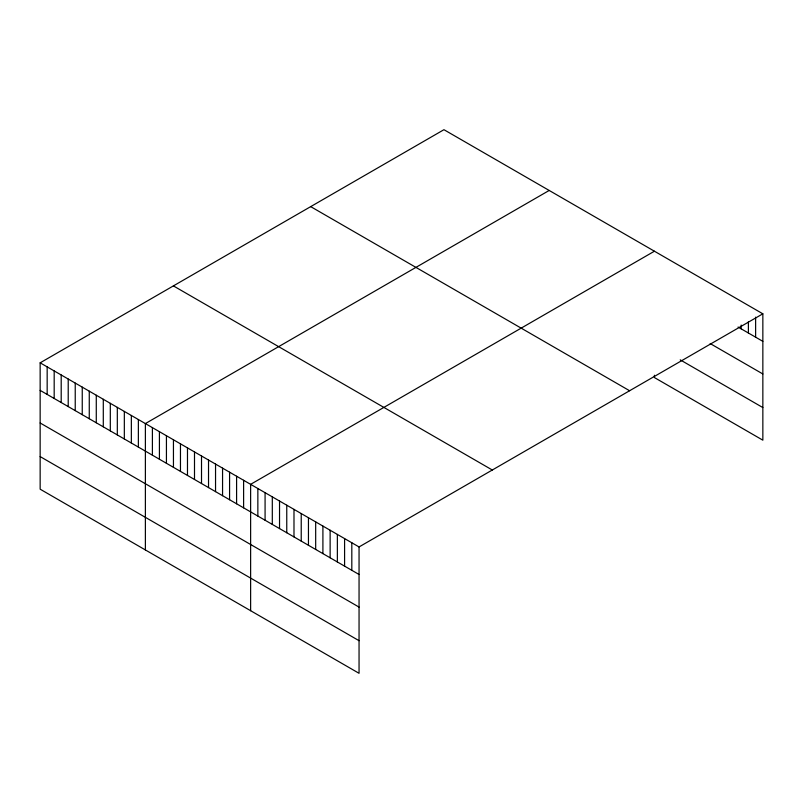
<?xml version="1.0" encoding="UTF-8"?>
<svg xmlns="http://www.w3.org/2000/svg" width="803" height="803" viewBox="0 0 803 803"><rect width="100%" height="100%" fill="white"/><g stroke="black" fill="none" stroke-linecap="round" stroke-linejoin="round"><path stroke-width="1.2" d="M762.85 313.812L359.051 546.943L359.051 673.305L40.15 489.188L40.15 362.826L443.949 129.695L762.85 313.812L762.85 440.174L654.425 377.571L654.425 375.242M549.192 190.452L145.383 423.582L145.383 549.945M654.425 251.209L250.626 484.339L250.626 610.712M738.067 327.042L762.85 341.355M710.183 343.564L762.85 373.967M680.241 359.864L762.85 407.563M310.701 206.632L629.592 390.74M173.408 285.898L492.299 470.006M40.15 362.826L359.051 546.943M40.15 390.378L359.051 574.486M40.15 422.98L359.051 607.098M40.15 456.586L359.051 640.694M755.623 317.145L755.623 337.18M748.396 321.742L748.396 333.004M741.169 325.074L741.169 328.839M351.814 542.768L351.814 570.311M344.587 538.592L344.587 566.145M337.36 534.427L337.36 561.97M330.133 530.251L330.133 557.794M322.906 526.075L322.906 553.618M315.679 521.9L315.679 549.453M308.452 517.724L308.452 545.277M301.225 513.559L301.225 541.102M293.988 509.383L293.988 536.926M286.761 505.207L286.761 532.75M279.534 501.032L279.534 528.585M272.307 496.866L272.307 524.409M265.08 492.691L265.08 520.234M257.853 488.515L257.853 516.058M243.61 480.294L243.61 507.837M236.594 476.239L236.594 503.792M229.578 472.194L229.578 499.737M222.561 468.139L222.561 495.692M215.545 464.094L215.545 491.637M208.529 460.039L208.529 487.582M201.513 455.994L201.513 483.536M194.497 451.938L194.497 479.481M187.48 447.893L187.48 475.436M180.464 443.838L180.464 471.381M173.448 439.783L173.448 467.336M166.432 435.738L166.432 463.281M159.416 431.683L159.416 459.236M152.399 427.638L152.399 455.181M138.367 419.537L138.367 447.08M131.351 415.482L131.351 443.035M124.335 411.437L124.335 438.98M117.318 407.382L117.318 434.925M110.312 403.337L110.312 430.88M103.296 399.282L103.296 426.825M96.28 395.237L96.28 422.779M89.263 391.181L89.263 418.724M82.247 387.126L82.247 414.679M75.231 383.081L75.231 410.624M68.215 379.026L68.215 406.579M61.199 374.981L61.199 402.524M54.182 370.926L54.182 398.479M47.166 366.881L47.166 394.424"/></g></svg>
